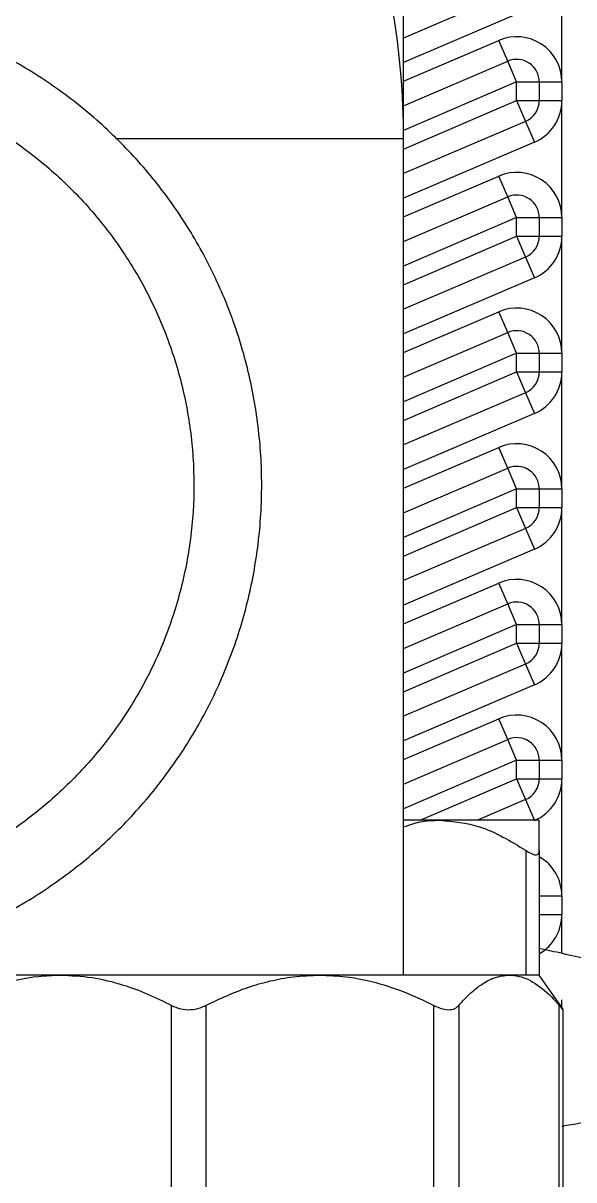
# Model space of a CAD drawing. Extents: x 75 to 2075, y 25 to 1460.
# Drawn here: x 1179.4 to 1209.9, y 1051.8 to 1115.8 of the extents above; entities that cross this region are included whole.
import ezdxf

# ---------------------------------------------------------------- set-up
doc = ezdxf.new("R2010")
doc.units = 0
doc.header["$LTSCALE"] = 5
doc.linetypes.add('SLD-KATı', pattern=[0])
doc.layers.get('0').update_dxf_attribs({"linetype": 'CONTINUOUS'})

msp = doc.modelspace()

# ---------------------------------------------------------------- linework, layer by layer
at = {"color": 7, "linetype": 'SLD-KATı'}
for p, q in [((1200.471, 1109.417), (1200.471, 1151.317)), ((1209.221, 1112.546), (1209.221, 1119.016)), ((1207.213, 1117.867), (1200.471, 1114.977)), ((1206.229, 1113.695), (1205.736, 1114.844)), ((1200.471, 1111.227), (1206.229, 1113.695)), ((1206.721, 1112.546), (1206.229, 1113.695)), ((1206.721, 1112.546), (1207.971, 1112.546)), ((1206.721, 1111.516), (1206.721, 1112.546)), ((1207.971, 1112.546), (1207.971, 1111.516)), ((1207.971, 1112.546), (1209.221, 1112.546)), ((1209.221, 1112.546), (1209.221, 1111.516)), ((1206.721, 1111.516), (1207.971, 1111.516)), ((1206.721, 1111.516), (1207.213, 1110.367)), ((1207.971, 1111.516), (1209.221, 1111.516)), ((1209.221, 1105.046), (1209.221, 1111.516)), ((1207.213, 1110.367), (1200.471, 1107.477)), ((1207.213, 1110.367), (1207.706, 1109.218)), ((1200.471, 1063.167), (1200.471, 1109.417)), ((1206.229, 1106.195), (1205.736, 1107.344)), ((1200.471, 1103.727), (1206.229, 1106.195)), ((1206.721, 1105.046), (1206.229, 1106.195)), ((1206.721, 1105.046), (1207.971, 1105.046)), ((1206.721, 1104.016), (1206.721, 1105.046)), ((1207.971, 1105.046), (1207.971, 1104.016)), ((1207.971, 1105.046), (1209.221, 1105.046)), ((1209.221, 1105.046), (1209.221, 1104.016)), ((1206.721, 1104.016), (1207.971, 1104.016)), ((1206.721, 1104.016), (1207.213, 1102.867)), ((1207.971, 1104.016), (1209.221, 1104.016)), ((1209.221, 1097.546), (1209.221, 1104.016)), ((1207.213, 1102.867), (1200.471, 1099.977)), ((1207.213, 1102.867), (1207.706, 1101.718)), ((1206.229, 1098.695), (1205.736, 1099.844)), ((1200.471, 1096.227), (1206.229, 1098.695)), ((1206.721, 1097.546), (1206.229, 1098.695)), ((1206.721, 1097.546), (1207.971, 1097.546)), ((1206.721, 1096.516), (1206.721, 1097.546)), ((1207.971, 1097.546), (1209.221, 1097.546)), ((1207.971, 1097.546), (1207.971, 1096.516)), ((1209.221, 1097.546), (1209.221, 1096.516)), ((1206.721, 1096.516), (1207.971, 1096.516)), ((1206.721, 1096.516), (1207.213, 1095.367)), ((1207.971, 1096.516), (1209.221, 1096.516)), ((1209.221, 1090.046), (1209.221, 1096.516)), ((1207.213, 1095.367), (1200.471, 1092.477)), ((1207.213, 1095.367), (1207.706, 1094.218)), ((1206.229, 1091.195), (1205.736, 1092.344)), ((1200.471, 1088.727), (1206.229, 1091.195)), ((1206.721, 1090.046), (1206.229, 1091.195)), ((1206.721, 1090.046), (1207.971, 1090.046)), ((1206.721, 1089.016), (1206.721, 1090.046)), ((1207.971, 1090.046), (1209.221, 1090.046)), ((1207.971, 1090.046), (1207.971, 1089.016)), ((1209.221, 1090.046), (1209.221, 1089.016)), ((1206.721, 1089.016), (1207.971, 1089.016)), ((1206.721, 1089.016), (1207.213, 1087.867)), ((1207.971, 1089.016), (1209.221, 1089.016)), ((1209.221, 1082.546), (1209.221, 1089.016)), ((1207.213, 1087.867), (1200.471, 1084.977)), ((1207.213, 1087.867), (1207.706, 1086.718)), ((1206.229, 1083.695), (1205.736, 1084.844)), ((1200.471, 1081.227), (1206.229, 1083.695)), ((1206.721, 1082.546), (1206.229, 1083.695)), ((1206.721, 1082.546), (1207.971, 1082.546)), ((1206.721, 1081.516), (1206.721, 1082.546)), ((1207.971, 1082.546), (1209.221, 1082.546)), ((1207.971, 1082.546), (1207.971, 1081.516)), ((1209.221, 1082.546), (1209.221, 1081.516)), ((1206.721, 1081.516), (1207.213, 1080.367)), ((1206.721, 1081.516), (1207.971, 1081.516)), ((1207.971, 1081.516), (1209.221, 1081.516)), ((1209.221, 1075.046), (1209.221, 1081.516)), ((1207.213, 1080.367), (1200.471, 1077.477)), ((1207.213, 1080.367), (1207.706, 1079.218)), ((1206.229, 1076.195), (1205.736, 1077.344)), ((1200.471, 1073.727), (1206.229, 1076.195)), ((1206.721, 1075.046), (1206.229, 1076.195)), ((1206.721, 1075.046), (1207.971, 1075.046)), ((1206.721, 1074.016), (1206.721, 1075.046)), ((1207.971, 1075.046), (1207.971, 1074.016)), ((1207.971, 1075.046), (1209.221, 1075.046)), ((1209.221, 1075.046), (1209.221, 1074.016)), ((1206.721, 1074.016), (1207.213, 1072.867)), ((1206.721, 1074.016), (1207.971, 1074.016)), ((1207.971, 1074.016), (1209.221, 1074.016)), ((1209.221, 1067.546), (1209.221, 1074.016)), ((1207.213, 1072.867), (1204.559, 1071.729)), ((1207.213, 1072.867), (1207.706, 1071.718)), ((1202.479, 1071.729), (1200.471, 1071.729)), ((1207.971, 1071.729), (1202.479, 1071.729)), ((1207.971, 1070.056), (1207.971, 1063.167)), ((1207.971, 1067.546), (1209.221, 1067.546)), ((1209.221, 1067.546), (1209.221, 1066.516)), ((1207.971, 1066.516), (1209.221, 1066.516)), ((1181.489, 1063.167), (1171.675, 1063.167)), ((1195.832, 1063.167), (1181.489, 1063.167)), ((1206.302, 1063.167), (1195.832, 1063.167)), ((1207.971, 1063.167), (1206.302, 1063.167)), ((1209.235, 1061.361), (1207.971, 1063.167)), ((1187.621, 1049.84), (1187.621, 1061.493)), ((1189.533, 1061.493), (1189.533, 1049.84)), ((1202.131, 1049.84), (1202.131, 1061.493)), ((1203.527, 1061.493), (1203.527, 1049.84)), ((1209.078, 1049.84), (1209.078, 1061.493)), ((1209.301, 1050.059), (1209.301, 1061.262))]:
    msp.add_line(p, q, dxfattribs=at)
at = {"color": 8, "linetype": 'SLD-KATı'}
for p, q in [((1207.706, 1116.718), (1200.471, 1113.617)), ((1200.471, 1112.587), (1205.736, 1114.844)), ((1206.721, 1112.546), (1200.471, 1109.867)), ((1200.471, 1108.837), (1206.721, 1111.516)), ((1184.538, 1109.417), (1200.471, 1109.417)), ((1207.706, 1109.218), (1200.471, 1106.117)), ((1200.471, 1105.087), (1205.736, 1107.344)), ((1206.721, 1105.046), (1200.471, 1102.367)), ((1200.471, 1101.337), (1206.721, 1104.016)), ((1207.706, 1101.718), (1200.471, 1098.617)), ((1200.471, 1097.587), (1205.736, 1099.844)), ((1206.721, 1097.546), (1200.471, 1094.867)), ((1200.471, 1093.837), (1206.721, 1096.516)), ((1207.706, 1094.218), (1200.471, 1091.117)), ((1200.471, 1090.087), (1205.736, 1092.344)), ((1206.721, 1090.046), (1200.471, 1087.367)), ((1200.471, 1086.337), (1206.721, 1089.016)), ((1207.706, 1086.718), (1200.471, 1083.617)), ((1200.471, 1082.587), (1205.736, 1084.844)), ((1206.721, 1082.546), (1200.471, 1079.867)), ((1200.471, 1078.837), (1206.721, 1081.516)), ((1207.706, 1079.218), (1200.471, 1076.117)), ((1200.471, 1075.087), (1205.736, 1077.344)), ((1206.721, 1075.046), (1200.471, 1072.367)), ((1201.385, 1071.729), (1206.721, 1074.016)), ((1207.239, 1063.167), (1207.239, 1070.056)), ((1209.221, 1064.363), (1209.221, 1066.516)), ((1209.221, 1061.292), (1209.221, 1061.796))]:
    msp.add_line(p, q, dxfattribs=at)
at = {"color": 7, "linetype": 'SLD-KATı'}
for centre, radius, start, end in [((1157.971, 1109.417), 42.5, 0, 38.81981), ((1206.721, 1112.546), 2.5, 360, 113.19859), ((1206.721, 1112.546), 1.25, 360, 113.19859), ((1206.721, 1111.516), 1.25, 293.19859, 0), ((1206.721, 1111.516), 2.5, 293.19859, 0), ((1206.721, 1105.046), 2.5, 360, 113.19859), ((1206.721, 1105.046), 1.25, 360, 113.19859), ((1206.721, 1104.016), 1.25, 293.19859, 0), ((1206.721, 1104.016), 2.5, 293.19859, 0), ((1206.721, 1097.546), 2.5, 360, 113.19859), ((1206.721, 1097.546), 1.25, 360, 113.19859), ((1206.721, 1096.516), 1.25, 293.19859, 0), ((1206.721, 1096.516), 2.5, 293.19859, 0), ((1206.721, 1090.046), 2.5, 0, 113.19859), ((1206.721, 1090.046), 1.25, 0, 113.19859), ((1206.721, 1089.016), 1.25, 293.19859, 0), ((1206.721, 1089.016), 2.5, 293.19859, 360), ((1206.721, 1082.546), 2.5, 0, 113.19859), ((1206.721, 1082.546), 1.25, 0, 113.19859), ((1206.721, 1081.516), 1.25, 293.19859, 0), ((1206.721, 1081.516), 2.5, 293.19859, 360), ((1206.721, 1075.046), 2.5, 0, 113.19859), ((1206.721, 1075.046), 1.25, 0, 113.19859), ((1206.721, 1074.016), 1.25, 293.19859, 0), ((1206.721, 1074.016), 2.5, 293.19859, 360)]:
    msp.add_arc(centre, radius, start, end, dxfattribs=at)
at = {"color": 8, "linetype": 'SLD-KATı'}
for centre, start, end in [((1206.721, 1067.546), 0, 60), ((1206.721, 1066.516), 300, 360)]:
    msp.add_arc(centre, 2.5, start, end, dxfattribs=at)
at = {"color": 7, "linetype": 'SLD-KATı'}
for points, knots in [([(1148.42, 1069.717), (1148.879, 1069.345), (1150.183, 1068.29), (1152.517, 1066.796), (1155.45, 1065.365), (1158.539, 1064.303), (1161.732, 1063.621), (1164.985, 1063.331), (1168.249, 1063.437), (1171.476, 1063.937), (1174.618, 1064.823), (1177.631, 1066.084), (1180.468, 1067.699), (1183.09, 1069.646), (1185.456, 1071.896), (1187.533, 1074.415), (1189.29, 1077.168), (1190.701, 1080.112), (1191.745, 1083.206), (1192.407, 1086.404), (1192.678, 1089.658), (1192.553, 1092.921), (1192.034, 1096.145), (1191.128, 1099.282), (1189.85, 1102.287), (1188.218, 1105.115), (1186.255, 1107.725), (1183.991, 1110.079), (1181.459, 1112.141), (1178.696, 1113.881), (1175.743, 1115.275), (1172.643, 1116.301), (1169.442, 1116.945), (1166.186, 1117.196), (1162.924, 1117.052), (1159.703, 1116.514), (1156.571, 1115.591), (1153.574, 1114.295), (1150.755, 1112.647), (1148.16, 1110.667), (1146.159, 1108.738), (1145.084, 1107.44), (1144.702, 1106.978)], [0, 0, 0, 0, 0.013925, 0.039492, 0.065071, 0.090649, 0.116228, 0.141806, 0.167385, 0.192963, 0.218542, 0.24412, 0.269698, 0.295277, 0.320855, 0.346433, 0.372012, 0.39759, 0.423168, 0.448747, 0.474325, 0.499903, 0.525482, 0.55106, 0.576638, 0.602217, 0.627795, 0.653374, 0.678952, 0.704531, 0.730109, 0.755688, 0.781266, 0.806845, 0.832423, 0.858002, 0.88358, 0.909158, 0.934737, 0.960315, 0.985893, 1, 1, 1, 1]), ([(1147.638, 1104.646), (1147.963, 1105.038), (1148.929, 1106.205), (1150.759, 1107.955), (1153.19, 1109.76), (1155.841, 1111.23), (1158.659, 1112.342), (1161.599, 1113.077), (1164.609, 1113.422), (1167.639, 1113.372), (1170.637, 1112.928), (1173.551, 1112.096), (1176.331, 1110.892), (1178.931, 1109.335), (1181.306, 1107.452), (1183.415, 1105.277), (1185.222, 1102.844), (1186.697, 1100.197), (1187.814, 1097.38), (1188.554, 1094.442), (1188.905, 1091.432), (1188.86, 1088.402), (1188.421, 1085.404), (1187.594, 1082.489), (1186.395, 1079.706), (1184.842, 1077.104), (1182.964, 1074.726), (1180.792, 1072.614), (1178.362, 1070.803), (1175.718, 1069.324), (1172.903, 1068.202), (1169.965, 1067.458), (1166.956, 1067.102), (1163.926, 1067.142), (1160.927, 1067.577), (1158.01, 1068.398), (1155.229, 1069.597), (1152.822, 1071.007), (1151.435, 1072.109), (1150.838, 1072.584)], [0, 0, 0, 0, 0.013926, 0.041489, 0.069066, 0.096643, 0.12422, 0.151798, 0.179375, 0.206952, 0.234529, 0.262106, 0.289683, 0.31726, 0.344837, 0.372414, 0.39999, 0.427567, 0.455144, 0.482721, 0.510298, 0.537875, 0.565452, 0.593029, 0.620607, 0.648184, 0.675761, 0.703338, 0.730915, 0.758493, 0.78607, 0.813647, 0.841224, 0.868801, 0.896378, 0.923955, 0.951532, 0.979109, 1, 1, 1, 1]), ([(1200.471, 1071.358), (1200.768, 1071.465), (1201.427, 1071.703), (1202.107, 1071.72), (1202.479, 1071.729)], [0, 0, 0, 0, 0.451797, 1, 1, 1, 1]), ([(1202.479, 1071.729), (1203.215, 1071.661), (1204.868, 1071.506), (1206.392, 1070.573), (1207.239, 1070.056)], [0, 0, 0, 0, 0.4446442, 1, 1, 1, 1]), ([(1207.971, 1070.056), (1207.971, 1070.272), (1207.971, 1070.708), (1207.971, 1071.24), (1207.971, 1071.646), (1207.971, 1071.701), (1207.971, 1071.729)], [0, 0, 0, 0, 0.223518, 0.448621, 0.721723, 1, 1, 1, 1]), ([(1207.239, 1070.056), (1207.357, 1069.982), (1207.593, 1069.835), (1207.842, 1069.796), (1207.957, 1069.889), (1207.967, 1070.008), (1207.971, 1070.056)], [0, 0, 0, 0, 0.2806938, 0.5628322, 0.8257499, 1, 1, 1, 1]), ([(1209.221, 1054.822), (1209.905, 1054.936), (1211.435, 1055.192), (1213.625, 1055.604), (1215.757, 1056.05), (1217.655, 1056.547), (1219.2, 1057.107), (1220.187, 1057.649), (1220.827, 1058.477), (1221.035, 1059.228), (1220.891, 1059.981), (1220.389, 1060.681), (1219.707, 1061.208), (1218.622, 1061.769), (1216.978, 1062.376), (1214.767, 1063.03), (1212.132, 1063.695), (1209.797, 1064.236), (1208.402, 1064.547), (1207.971, 1064.643)], [0, 0, 0, 0, 0.051781, 0.11584, 0.182375, 0.251585, 0.323237, 0.397831, 0.436015, 0.472984, 0.523959, 0.560426, 0.609564, 0.670721, 0.739996, 0.817327, 0.897426, 0.968276, 1, 1, 1, 1]), ([(1175.357, 1061.493), (1175.497, 1061.566), (1176.335, 1062.001), (1177.947, 1062.665), (1179.887, 1063.113), (1181.083, 1063.153), (1181.489, 1063.167)], [0, 0, 0, 0, 0.073265, 0.436543, 0.808871, 1, 1, 1, 1]), ([(1181.489, 1063.167), (1182.069, 1063.14), (1183.241, 1063.085), (1184.852, 1062.682), (1186.319, 1062.147), (1187.186, 1061.711), (1187.621, 1061.493)], [0, 0, 0, 0, 0.272941, 0.55138, 0.774807, 1, 1, 1, 1]), ([(1189.533, 1061.493), (1190.298, 1061.854), (1191.453, 1062.399), (1193.089, 1062.86), (1194.419, 1063.115), (1195.34, 1063.149), (1195.832, 1063.167)], [0, 0, 0, 0, 0.382246, 0.577663, 0.77475, 1, 1, 1, 1]), ([(1195.832, 1063.167), (1196.314, 1063.149), (1197.284, 1063.114), (1198.834, 1062.809), (1200.469, 1062.294), (1201.574, 1061.761), (1202.131, 1061.493)], [0, 0, 0, 0, 0.220853, 0.444668, 0.720511, 1, 1, 1, 1]), ([(1203.527, 1061.493), (1203.722, 1061.71), (1204.115, 1062.145), (1204.774, 1062.677), (1205.504, 1063.084), (1206.035, 1063.139), (1206.302, 1063.167)], [0, 0, 0, 0, 0.223518, 0.448621, 0.721723, 1, 1, 1, 1]), ([(1206.302, 1063.167), (1206.486, 1063.153), (1207.018, 1063.113), (1207.896, 1062.672), (1208.627, 1062.011), (1209.015, 1061.566), (1209.078, 1061.493)], [0, 0, 0, 0, 0.191127, 0.553705, 0.926736, 1, 1, 1, 1]), ([(1187.621, 1061.493), (1187.786, 1061.42), (1188.118, 1061.273), (1188.689, 1061.233), (1189.173, 1061.326), (1189.431, 1061.446), (1189.533, 1061.493)], [0, 0, 0, 0, 0.280694, 0.562832, 0.82575, 1, 1, 1, 1]), ([(1202.131, 1061.493), (1202.293, 1061.42), (1202.617, 1061.273), (1203.057, 1061.233), (1203.357, 1061.326), (1203.478, 1061.446), (1203.527, 1061.493)], [0, 0, 0, 0, 0.280694, 0.562832, 0.82575, 1, 1, 1, 1]), ([(1209.078, 1061.493), (1209.142, 1061.419), (1209.27, 1061.272), (1209.316, 1061.238), (1209.283, 1061.294), (1209.235, 1061.361), (1209.235, 1061.361)], [0, 0, 0, 0, 0.339558, 0.680864, 0.998918, 1, 1, 1, 1])]:
    msp.add_open_spline(points, degree=3, knots=knots, dxfattribs=at)

doc.saveas('drawing.dxf')
